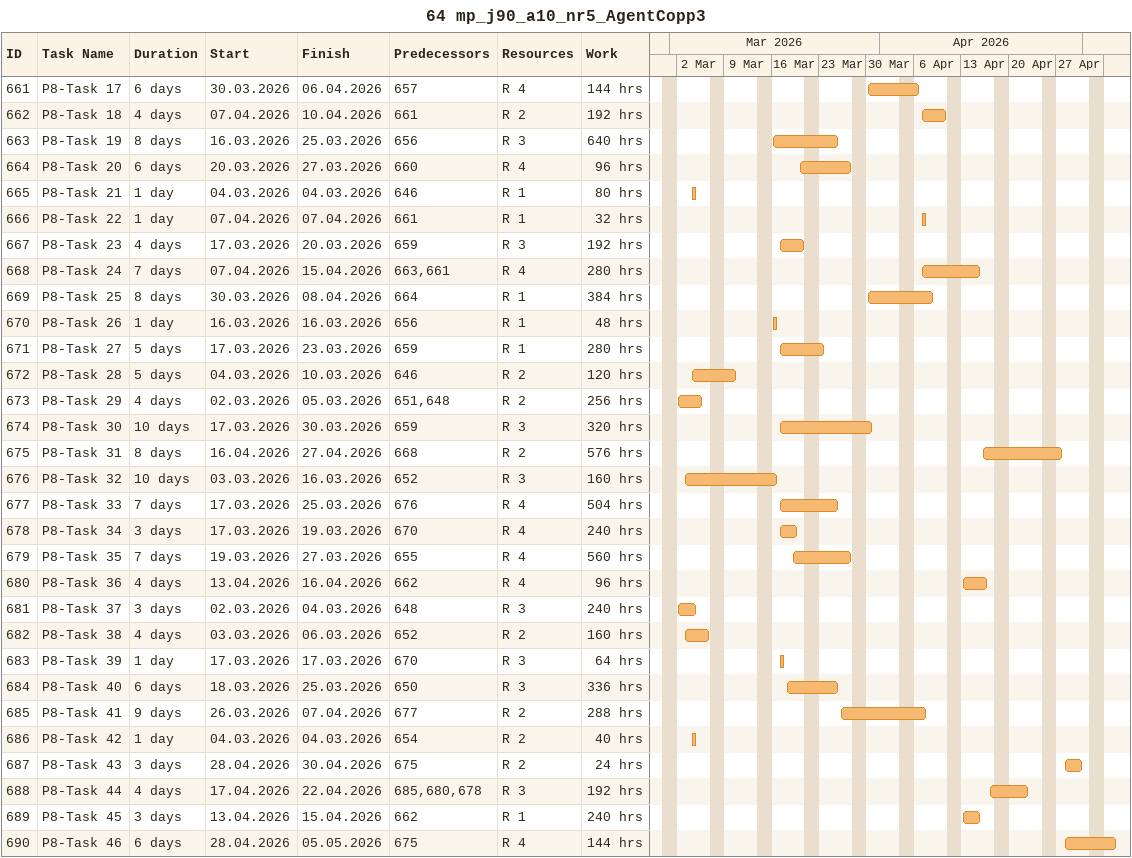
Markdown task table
64 mp_j90_a10_nr5_AgentCopp3

| ID | Task | Duration | Start | Finish | Predecessors | Resources | Work (h) |
|---|---|---|---|---|---|---|---|
| 661 | P8-Task 17 | 6d | 2026-03-30 | 2026-04-06 | 657 | R 4 | 144 |
| 662 | P8-Task 18 | 4d | 2026-04-07 | 2026-04-10 | 661 | R 2 | 192 |
| 663 | P8-Task 19 | 8d | 2026-03-16 | 2026-03-25 | 656 | R 3 | 640 |
| 664 | P8-Task 20 | 6d | 2026-03-20 | 2026-03-27 | 660 | R 4 | 96 |
| 665 | P8-Task 21 | 1d | 2026-03-04 | 2026-03-04 | 646 | R 1 | 80 |
| 666 | P8-Task 22 | 1d | 2026-04-07 | 2026-04-07 | 661 | R 1 | 32 |
| 667 | P8-Task 23 | 4d | 2026-03-17 | 2026-03-20 | 659 | R 3 | 192 |
| 668 | P8-Task 24 | 7d | 2026-04-07 | 2026-04-15 | 663, 661 | R 4 | 280 |
| 669 | P8-Task 25 | 8d | 2026-03-30 | 2026-04-08 | 664 | R 1 | 384 |
| 670 | P8-Task 26 | 1d | 2026-03-16 | 2026-03-16 | 656 | R 1 | 48 |
| 671 | P8-Task 27 | 5d | 2026-03-17 | 2026-03-23 | 659 | R 1 | 280 |
| 672 | P8-Task 28 | 5d | 2026-03-04 | 2026-03-10 | 646 | R 2 | 120 |
| 673 | P8-Task 29 | 4d | 2026-03-02 | 2026-03-05 | 651, 648 | R 2 | 256 |
| 674 | P8-Task 30 | 10d | 2026-03-17 | 2026-03-30 | 659 | R 3 | 320 |
| 675 | P8-Task 31 | 8d | 2026-04-16 | 2026-04-27 | 668 | R 2 | 576 |
| 676 | P8-Task 32 | 10d | 2026-03-03 | 2026-03-16 | 652 | R 3 | 160 |
| 677 | P8-Task 33 | 7d | 2026-03-17 | 2026-03-25 | 676 | R 4 | 504 |
| 678 | P8-Task 34 | 3d | 2026-03-17 | 2026-03-19 | 670 | R 4 | 240 |
| 679 | P8-Task 35 | 7d | 2026-03-19 | 2026-03-27 | 655 | R 4 | 560 |
| 680 | P8-Task 36 | 4d | 2026-04-13 | 2026-04-16 | 662 | R 4 | 96 |
| 681 | P8-Task 37 | 3d | 2026-03-02 | 2026-03-04 | 648 | R 3 | 240 |
| 682 | P8-Task 38 | 4d | 2026-03-03 | 2026-03-06 | 652 | R 2 | 160 |
| 683 | P8-Task 39 | 1d | 2026-03-17 | 2026-03-17 | 670 | R 3 | 64 |
| 684 | P8-Task 40 | 6d | 2026-03-18 | 2026-03-25 | 650 | R 3 | 336 |
| 685 | P8-Task 41 | 9d | 2026-03-26 | 2026-04-07 | 677 | R 2 | 288 |
| 686 | P8-Task 42 | 1d | 2026-03-04 | 2026-03-04 | 654 | R 2 | 40 |
| 687 | P8-Task 43 | 3d | 2026-04-28 | 2026-04-30 | 675 | R 2 | 24 |
| 688 | P8-Task 44 | 4d | 2026-04-17 | 2026-04-22 | 685, 680, 678 | R 3 | 192 |
| 689 | P8-Task 45 | 3d | 2026-04-13 | 2026-04-15 | 662 | R 1 | 240 |
| 690 | P8-Task 46 | 6d | 2026-04-28 | 2026-05-05 | 675 | R 4 | 144 |
